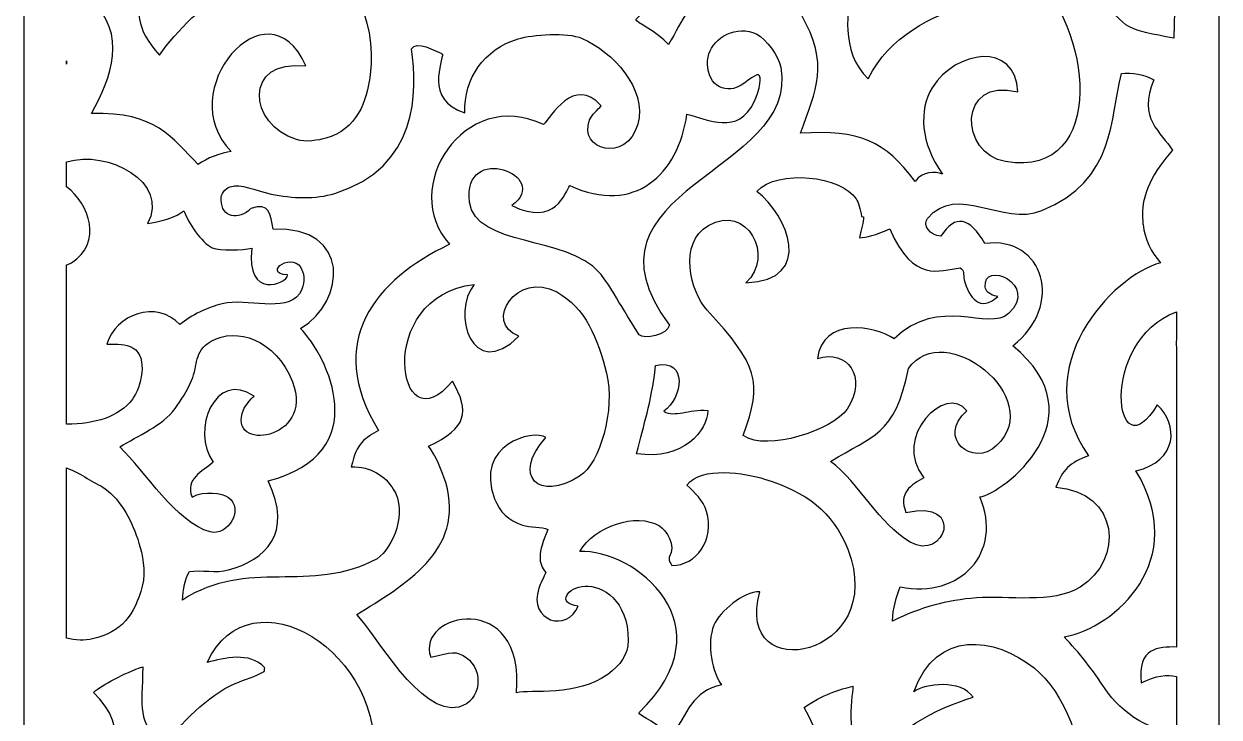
# Model space of a CAD drawing. Header units: centimetres. Extents: x 12.3 to 27.5, y -9.5 to 9.5.
# Drawn here: x 20.25 to 27.5, y -5.32 to -1.11 of the extents above; entities that cross this region are included whole.
import ezdxf

# ---------------------------------------------------------------- set-up
doc = ezdxf.new("R2010")
doc.units = ezdxf.units.CM
doc.header["$MEASUREMENT"] = 0
doc.layers.add('layer 1', color=7, linetype='Continuous')

msp = doc.modelspace()

# ---------------------------------------------------------------- linework, layer by layer
at = {"layer": 'layer 1', "color": 250}
for points, knots in [([(20.24544, -9.50001), (20.24544, -9.50001), (20.24544, 9.50001), (20.24544, 9.50001), (20.24544, 9.50001), (20.24544, 9.50001), (27.49999, 9.50001), (27.49999, 9.50001), (27.49999, 9.50001), (27.49999, 9.50001), (27.49999, -9.50001), (27.49999, -9.50001), (27.49999, -9.50001), (27.49999, -9.50001), (20.24544, -9.50001), (20.24544, -9.50001)], [0, 0, 0, 0, 0.2, 0.2, 0.2, 0.2, 0.4, 0.4, 0.4, 0.4, 0.6, 0.6, 0.6, 0.6, 1, 1, 1, 1]), ([(27.2409, 1.38352), (26.61608, 1.32522), (26.82243, 0.3154), (27.10543, 0.78592), (27.10543, 0.78592), (27.23501, 0.66651), (27.2305, 0.44526), (26.97606, 0.38585), (26.97606, 0.38585), (27.30503, -0.15716), (26.85308, -0.5652), (26.53975, -0.62171), (26.53975, -0.62171), (26.62735, -0.71344), (26.71867, -0.82904), (26.78834, -0.93669), (26.78834, -0.93669), (26.92629, -1.1499), (26.95044, -1.14356), (27.22565, -1.19546), (27.22565, -1.19546), (27.22565, -1.19546), (27.2335, -0.8678), (27.2335, -0.8678), (27.2335, -0.8678), (27.12205, -0.83337), (27.10546, -0.85139), (27.00858, -0.90166), (27.00858, -0.90166), (26.95105, -0.72096), (27.14371, -0.71896), (27.22524, -0.66553), (27.22524, -0.66553), (27.22524, -0.66553), (27.2409, -0.19385), (27.2409, -0.19385), (27.2409, -0.19385), (27.2409, -0.19385), (27.2409, 1.0502), (27.2409, 1.0502), (27.2409, 1.0502), (27.20388, 1.13699), (27.2097, 1.17522), (27.2409, 1.32139), (27.2409, 1.32139), (27.2409, 1.32139), (27.2409, 1.38352), (27.2409, 1.38352)], [0, 0, 0, 0, 0.0769231, 0.0769231, 0.0769231, 0.0769231, 0.1538462, 0.1538462, 0.1538462, 0.1538462, 0.2307692, 0.2307692, 0.2307692, 0.2307692, 0.3076923, 0.3076923, 0.3076923, 0.3076923, 0.3846154, 0.3846154, 0.3846154, 0.3846154, 0.4615385, 0.4615385, 0.4615385, 0.4615385, 0.5384615, 0.5384615, 0.5384615, 0.5384615, 0.6153846, 0.6153846, 0.6153846, 0.6153846, 0.6923077, 0.6923077, 0.6923077, 0.6923077, 0.7692308, 0.7692308, 0.7692308, 0.7692308, 0.8461538, 0.8461538, 0.8461538, 0.8461538, 1, 1, 1, 1]), ([(23.59989, -0.10402), (23.92809, -0.08652), (24.51611, -0.54783), (23.95882, -1.0825), (23.95882, -1.0825), (23.96014, -1.10088), (24.08882, -1.15238), (24.15796, -1.23409), (24.15796, -1.23409), (24.24725, -1.08246), (24.28727, -0.9518), (24.4598, -0.91301), (24.4598, -0.91301), (24.40476, -0.84173), (24.36758, -0.66453), (24.41436, -0.55136), (24.41436, -0.55136), (24.44995, -0.46527), (24.59255, -0.34778), (24.69269, -0.34832), (24.69269, -0.34832), (24.52938, -0.94023), (25.48255, -0.74412), (25.22655, -0.08955), (25.22655, -0.08955), (25.13672, 0.14013), (24.97232, 0.25833), (24.72209, 0.33552), (24.72209, 0.33552), (24.60604, 0.37131), (24.33746, 0.41737), (24.25053, 0.29829), (24.25053, 0.29829), (24.29615, 0.25467), (24.34981, 0.20677), (24.36949, 0.13969), (24.36949, 0.13969), (24.41965, -0.03133), (24.30806, -0.19133), (24.15944, -0.188), (24.15944, -0.188), (24.14844, -0.17059), (24.14181, -0.16894), (24.14257, -0.13728), (24.14257, -0.13728), (24.19064, -0.06968), (24.12123, 0.02972), (24.08383, 0.05164), (24.08383, 0.05164), (23.94191, 0.13481), (23.68923, 0.04953), (23.59989, -0.10402)], [0, 0, 0, 0, 0.0714286, 0.0714286, 0.0714286, 0.0714286, 0.1428571, 0.1428571, 0.1428571, 0.1428571, 0.2142857, 0.2142857, 0.2142857, 0.2142857, 0.2857143, 0.2857143, 0.2857143, 0.2857143, 0.3571429, 0.3571429, 0.3571429, 0.3571429, 0.4285714, 0.4285714, 0.4285714, 0.4285714, 0.5, 0.5, 0.5, 0.5, 0.5714286, 0.5714286, 0.5714286, 0.5714286, 0.6428571, 0.6428571, 0.6428571, 0.6428571, 0.7142857, 0.7142857, 0.7142857, 0.7142857, 0.7857143, 0.7857143, 0.7857143, 0.7857143, 0.8571429, 0.8571429, 0.8571429, 0.8571429, 1, 1, 1, 1]), ([(20.64805, -0.95901), (20.87862, -1.17511), (20.77643, -1.42598), (20.65627, -1.6536), (20.65627, -1.6536), (21.04688, -1.63952), (21.14345, -1.80145), (21.30408, -1.963), (21.30408, -1.963), (21.35075, -1.92354), (21.44744, -1.89164), (21.50421, -1.88259), (21.50421, -1.88259), (21.14005, -1.52645), (21.72232, -0.83411), (21.95705, -1.36404), (21.95705, -1.36404), (21.5716, -1.31838), (21.60862, -1.72146), (21.89905, -1.81126), (21.89905, -1.81126), (21.95662, -1.82907), (22.03323, -1.81474), (22.07744, -1.80248), (22.07744, -1.80248), (22.26645, -1.75011), (22.32583, -1.58192), (22.34684, -1.41795), (22.34684, -1.41795), (22.43766, -0.70877), (21.59849, -0.21338), (21.33831, -0.77706), (21.33831, -0.77706), (21.44324, -0.75109), (21.59306, -0.70901), (21.68916, -0.80955), (21.68916, -0.80955), (21.68536, -0.81411), (21.68713, -0.8245), (21.68396, -0.83229), (21.68396, -0.83229), (21.63201, -0.86286), (21.5685, -0.87974), (21.50836, -0.9051), (21.50836, -0.9051), (21.34272, -0.97498), (21.17266, -1.15206), (21.06759, -1.29783), (21.06759, -1.29783), (20.9144, -1.12132), (20.93983, -1.06066), (20.94869, -0.80339), (20.94869, -0.80339), (20.83564, -0.84048), (20.69944, -0.91547), (20.64805, -0.95901)], [0, 0, 0, 0, 0.0666667, 0.0666667, 0.0666667, 0.0666667, 0.1333333, 0.1333333, 0.1333333, 0.1333333, 0.2, 0.2, 0.2, 0.2, 0.2666667, 0.2666667, 0.2666667, 0.2666667, 0.3333333, 0.3333333, 0.3333333, 0.3333333, 0.4, 0.4, 0.4, 0.4, 0.4666667, 0.4666667, 0.4666667, 0.4666667, 0.5333333, 0.5333333, 0.5333333, 0.5333333, 0.6, 0.6, 0.6, 0.6, 0.6666667, 0.6666667, 0.6666667, 0.6666667, 0.7333333, 0.7333333, 0.7333333, 0.7333333, 0.8, 0.8, 0.8, 0.8, 0.8666667, 0.8666667, 0.8666667, 0.8666667, 1, 1, 1, 1]), ([(24.96246, -1.05073), (25.1391, -1.35842), (25.0544, -1.50453), (24.95901, -1.77241), (24.95901, -1.77241), (25.32, -1.74851), (25.47033, -1.81928), (25.65476, -2.06486), (25.65476, -2.06486), (25.70337, -2.00031), (25.77269, -2.00358), (25.82193, -2.02009), (25.82193, -2.02009), (25.68677, -1.83725), (25.67615, -1.62813), (25.75901, -1.49612), (25.75901, -1.49612), (25.90263, -1.26732), (26.26273, -1.21337), (26.27883, -1.52106), (26.27883, -1.52106), (25.90776, -1.42892), (25.92571, -1.89944), (26.20441, -1.94495), (26.20441, -1.94495), (26.83584, -2.04805), (26.72153, -1.09635), (26.35784, -0.8106), (26.35784, -0.8106), (26.11691, -0.62134), (25.7635, -0.57326), (25.62855, -0.95488), (25.62855, -0.95488), (25.69355, -0.90543), (25.91507, -0.87823), (25.98749, -0.98767), (25.98749, -0.98767), (25.75755, -1.06048), (25.49766, -1.1822), (25.37062, -1.44159), (25.37062, -1.44159), (25.19219, -1.27789), (25.25541, -0.99811), (25.25839, -0.92186), (25.25839, -0.92186), (25.18365, -0.9387), (25.06951, -0.97249), (24.96246, -1.05073)], [0, 0, 0, 0, 0.0769231, 0.0769231, 0.0769231, 0.0769231, 0.1538462, 0.1538462, 0.1538462, 0.1538462, 0.2307692, 0.2307692, 0.2307692, 0.2307692, 0.3076923, 0.3076923, 0.3076923, 0.3076923, 0.3846154, 0.3846154, 0.3846154, 0.3846154, 0.4615385, 0.4615385, 0.4615385, 0.4615385, 0.5384615, 0.5384615, 0.5384615, 0.5384615, 0.6153846, 0.6153846, 0.6153846, 0.6153846, 0.6923077, 0.6923077, 0.6923077, 0.6923077, 0.7692308, 0.7692308, 0.7692308, 0.7692308, 0.8461538, 0.8461538, 0.8461538, 0.8461538, 1, 1, 1, 1]), ([(23.39994, -1.72023), (23.44023, -1.67755), (23.58549, -1.41706), (23.75025, -1.60656), (23.75025, -1.60656), (23.72846, -1.62944), (23.69146, -1.66162), (23.6794, -1.6914), (23.6794, -1.6914), (23.60465, -1.87589), (23.90542, -1.95641), (23.97101, -1.71772), (23.97101, -1.71772), (24.0308, -1.50022), (23.81751, -1.27749), (23.63367, -1.19677), (23.63367, -1.19677), (23.54258, -1.15678), (23.33274, -1.17308), (23.24528, -1.19975), (23.24528, -1.19975), (23.03744, -1.26316), (22.91537, -1.43914), (22.92228, -1.64765), (22.92228, -1.64765), (22.67121, -1.57205), (22.79113, -1.32883), (22.78591, -1.29213), (22.78591, -1.29213), (22.74789, -1.27217), (22.62152, -1.2076), (22.59842, -1.2605), (22.59842, -1.2605), (22.63439, -1.52188), (22.64189, -1.97869), (22.13215, -2.13748), (22.13215, -2.13748), (22.0183, -2.17297), (21.87301, -2.16841), (21.74597, -2.14163), (21.74597, -2.14163), (21.64715, -2.12079), (21.56108, -2.07522), (21.49829, -2.09713), (21.49829, -2.09713), (21.46428, -2.109), (21.44108, -2.1412), (21.44224, -2.17671), (21.44224, -2.17671), (21.44575, -2.28673), (21.54738, -2.30407), (21.62281, -2.22982), (21.62281, -2.22982), (21.73702, -2.18407), (21.74302, -2.27011), (21.75819, -2.35396), (21.75819, -2.35396), (22.23463, -2.33686), (22.2007, -2.79175), (21.9253, -2.95775), (21.9253, -2.95775), (22.0876, -3.12542), (22.38193, -3.71304), (21.72711, -3.88199), (21.72711, -3.88199), (21.88266, -4.20391), (21.70972, -4.36172), (21.48751, -4.42297), (21.48751, -4.42297), (21.41344, -4.44339), (21.31946, -4.42062), (21.24958, -4.43292), (21.24958, -4.43292), (21.22411, -4.47574), (21.21063, -4.54029), (21.20827, -4.60537), (21.20827, -4.60537), (21.6008, -4.34783), (21.98461, -4.57468), (22.38922, -4.35475), (22.38922, -4.35475), (22.48789, -4.28491), (22.57575, -4.0724), (22.48767, -3.93262), (22.48767, -3.93262), (22.43693, -3.85208), (22.35302, -3.79341), (22.23269, -3.79654), (22.23269, -3.79654), (22.26503, -3.65052), (22.316, -3.62116), (22.39872, -3.57683), (22.39872, -3.57683), (22.06585, -3.03781), (22.3811, -2.65863), (22.82902, -2.4466), (22.82902, -2.4466), (22.5199, -2.1095), (22.91768, -1.48719), (23.39994, -1.72023)], [0, 0, 0, 0, 0.0384615, 0.0384615, 0.0384615, 0.0384615, 0.0769231, 0.0769231, 0.0769231, 0.0769231, 0.1153846, 0.1153846, 0.1153846, 0.1153846, 0.1538462, 0.1538462, 0.1538462, 0.1538462, 0.1923077, 0.1923077, 0.1923077, 0.1923077, 0.2307692, 0.2307692, 0.2307692, 0.2307692, 0.2692308, 0.2692308, 0.2692308, 0.2692308, 0.3076923, 0.3076923, 0.3076923, 0.3076923, 0.3461538, 0.3461538, 0.3461538, 0.3461538, 0.3846154, 0.3846154, 0.3846154, 0.3846154, 0.4230769, 0.4230769, 0.4230769, 0.4230769, 0.4615385, 0.4615385, 0.4615385, 0.4615385, 0.5, 0.5, 0.5, 0.5, 0.5384615, 0.5384615, 0.5384615, 0.5384615, 0.5769231, 0.5769231, 0.5769231, 0.5769231, 0.6153846, 0.6153846, 0.6153846, 0.6153846, 0.6538462, 0.6538462, 0.6538462, 0.6538462, 0.6923077, 0.6923077, 0.6923077, 0.6923077, 0.7307692, 0.7307692, 0.7307692, 0.7307692, 0.7692308, 0.7692308, 0.7692308, 0.7692308, 0.8076923, 0.8076923, 0.8076923, 0.8076923, 0.8461538, 0.8461538, 0.8461538, 0.8461538, 0.8846154, 0.8846154, 0.8846154, 0.8846154, 0.9230769, 0.9230769, 0.9230769, 0.9230769, 1, 1, 1, 1]), ([(24.83939, -1.37167), (24.8273, -1.30572), (24.74989, -1.19854), (24.69418, -1.17124), (24.69418, -1.17124), (24.57031, -1.11055), (24.43436, -1.1926), (24.40307, -1.2911), (24.40307, -1.2911), (24.38743, -1.34034), (24.39497, -1.4116), (24.4251, -1.45407), (24.4251, -1.45407), (24.45523, -1.49653), (24.50799, -1.51023), (24.55261, -1.5008), (24.55261, -1.5008), (24.61303, -1.48804), (24.68022, -1.40899), (24.7051, -1.41766), (24.7051, -1.41766), (24.72443, -1.42439), (24.71483, -1.5039), (24.67828, -1.58193), (24.67828, -1.58193), (24.58299, -1.78535), (24.39349, -1.69039), (24.26994, -1.65646), (24.26994, -1.65646), (24.21744, -2.02174), (23.95576, -2.2718), (23.55875, -2.09007), (23.55875, -2.09007), (23.52864, -2.12966), (23.47612, -2.34194), (23.20671, -2.21196), (23.20671, -2.21196), (23.45664, -2.02706), (22.90447, -1.82323), (22.9503, -2.19038), (22.9503, -2.19038), (22.98455, -2.46436), (23.54315, -2.3917), (23.73908, -2.61953), (23.73908, -2.61953), (23.78868, -2.67194), (23.84473, -2.78234), (23.97992, -2.99621), (23.97992, -2.99621), (24.00897, -3.02505), (24.15474, -2.99701), (24.16426, -2.93736), (24.16426, -2.93736), (23.54514, -2.10735), (24.95776, -2.0165), (24.83939, -1.37167)], [0, 0, 0, 0, 0.0666667, 0.0666667, 0.0666667, 0.0666667, 0.1333333, 0.1333333, 0.1333333, 0.1333333, 0.2, 0.2, 0.2, 0.2, 0.2666667, 0.2666667, 0.2666667, 0.2666667, 0.3333333, 0.3333333, 0.3333333, 0.3333333, 0.4, 0.4, 0.4, 0.4, 0.4666667, 0.4666667, 0.4666667, 0.4666667, 0.5333333, 0.5333333, 0.5333333, 0.5333333, 0.6, 0.6, 0.6, 0.6, 0.6666667, 0.6666667, 0.6666667, 0.6666667, 0.7333333, 0.7333333, 0.7333333, 0.7333333, 0.8, 0.8, 0.8, 0.8, 0.8666667, 0.8666667, 0.8666667, 0.8666667, 1, 1, 1, 1]), ([(20.50453, -1.35289), (20.50467, -1.3461), (20.50469, -1.33932), (20.50453, -1.3326), (20.50453, -1.3326), (20.50453, -1.3326), (20.50453, -1.35289), (20.50453, -1.35289)], [0, 0, 0, 0, 0.3333333, 0.3333333, 0.3333333, 0.3333333, 1, 1, 1, 1]), ([(27.03837, -2.32574), (27.03837, -2.32574), (27.037, -2.3257), (27.037, -2.3257), (27.037, -2.3257), (27.03674, -2.32071), (27.03658, -2.31568), (27.03653, -2.3106), (27.03653, -2.3106), (27.01854, -2.14081), (27.10681, -2.00302), (27.21714, -1.87505), (27.21714, -1.87505), (27.15018, -1.76612), (27.00304, -1.68539), (27.10313, -1.44789), (27.10313, -1.44789), (27.05729, -1.41958), (26.96311, -1.39963), (26.90773, -1.41051), (26.90773, -1.41051), (26.83781, -1.67515), (26.8745, -2.06031), (26.42433, -2.24222), (26.42433, -2.24222), (26.18455, -2.33911), (25.91118, -2.07102), (25.73029, -2.28962), (25.73029, -2.28962), (25.69715, -2.32966), (25.74746, -2.39415), (25.81002, -2.39805), (25.81002, -2.39805), (25.9007, -2.261), (25.98501, -2.2814), (26.07832, -2.44201), (26.07832, -2.44201), (26.43877, -2.39391), (26.56245, -2.82088), (26.24759, -3.0625), (26.24759, -3.0625), (26.78748, -3.50358), (26.18486, -3.95928), (26.04867, -3.97976), (26.04867, -3.97976), (26.19016, -4.31459), (25.93283, -4.59988), (25.564, -4.52464), (25.564, -4.52464), (25.54146, -4.58456), (25.51986, -4.65474), (25.51712, -4.73349), (25.51712, -4.73349), (25.69096, -4.64841), (25.84384, -4.60686), (26.02808, -4.59228), (26.02808, -4.59228), (26.21898, -4.57716), (26.48746, -4.63114), (26.65573, -4.52738), (26.65573, -4.52738), (26.92499, -4.36138), (26.89416, -3.94852), (26.50847, -3.92094), (26.50847, -3.92094), (26.55287, -3.81255), (26.58803, -3.77564), (26.70747, -3.72954), (26.70747, -3.72954), (26.32668, -3.19514), (26.85301, -2.63807), (27.14408, -2.55823), (27.14408, -2.55823), (27.08522, -2.49473), (27.0503, -2.4128), (27.03837, -2.32574)], [0, 0, 0, 0, 0.05, 0.05, 0.05, 0.05, 0.1, 0.1, 0.1, 0.1, 0.15, 0.15, 0.15, 0.15, 0.2, 0.2, 0.2, 0.2, 0.25, 0.25, 0.25, 0.25, 0.3, 0.3, 0.3, 0.3, 0.35, 0.35, 0.35, 0.35, 0.4, 0.4, 0.4, 0.4, 0.45, 0.45, 0.45, 0.45, 0.5, 0.5, 0.5, 0.5, 0.55, 0.55, 0.55, 0.55, 0.6, 0.6, 0.6, 0.6, 0.65, 0.65, 0.65, 0.65, 0.7, 0.7, 0.7, 0.7, 0.75, 0.75, 0.75, 0.75, 0.8, 0.8, 0.8, 0.8, 0.85, 0.85, 0.85, 0.85, 0.9, 0.9, 0.9, 0.9, 1, 1, 1, 1]), ([(20.50453, -3.538), (20.67695, -3.53775), (20.82164, -3.4949), (20.90388, -3.38637), (20.90388, -3.38637), (20.95665, -3.31676), (21.00267, -3.13258), (20.90789, -3.07585), (20.90789, -3.07585), (20.86343, -3.04924), (20.8107, -3.05354), (20.74862, -3.05317), (20.74862, -3.05317), (20.79944, -2.87182), (21.05235, -2.78053), (21.19281, -2.93412), (21.19281, -2.93412), (21.26019, -2.87464), (21.36429, -2.82916), (21.44978, -2.80758), (21.44978, -2.80758), (21.59815, -2.77011), (21.83219, -2.86585), (21.9174, -2.74739), (21.9174, -2.74739), (21.94151, -2.71388), (21.95221, -2.65622), (21.93739, -2.61087), (21.93739, -2.61087), (21.89168, -2.47108), (21.67978, -2.62509), (21.84638, -2.63198), (21.84638, -2.63198), (21.84391, -2.6907), (21.59049, -2.781), (21.62813, -2.46988), (21.62813, -2.46988), (21.57915, -2.4816), (21.43284, -2.48655), (21.38884, -2.46694), (21.38884, -2.46694), (21.3225, -2.4374), (21.24142, -2.31271), (21.21659, -2.24266), (21.21659, -2.24266), (21.17799, -2.27969), (21.05993, -2.31397), (20.99603, -2.32108), (20.99603, -2.32108), (21.1321, -2.07042), (20.75483, -1.86907), (20.50453, -1.94634), (20.50453, -1.94634), (20.50453, -1.94634), (20.50453, -2.09839), (20.50453, -2.09839), (20.50453, -2.09839), (20.64332, -2.19859), (20.72444, -2.44166), (20.53387, -2.55844), (20.53387, -2.55844), (20.52484, -2.56398), (20.5149, -2.5683), (20.50453, -2.572), (20.50453, -2.572), (20.50453, -2.572), (20.50453, -3.538), (20.50453, -3.538)], [0, 0, 0, 0, 0.0555556, 0.0555556, 0.0555556, 0.0555556, 0.1111111, 0.1111111, 0.1111111, 0.1111111, 0.1666667, 0.1666667, 0.1666667, 0.1666667, 0.2222222, 0.2222222, 0.2222222, 0.2222222, 0.2777778, 0.2777778, 0.2777778, 0.2777778, 0.3333333, 0.3333333, 0.3333333, 0.3333333, 0.3888889, 0.3888889, 0.3888889, 0.3888889, 0.4444444, 0.4444444, 0.4444444, 0.4444444, 0.5, 0.5, 0.5, 0.5, 0.5555556, 0.5555556, 0.5555556, 0.5555556, 0.6111111, 0.6111111, 0.6111111, 0.6111111, 0.6666667, 0.6666667, 0.6666667, 0.6666667, 0.7222222, 0.7222222, 0.7222222, 0.7222222, 0.7777778, 0.7777778, 0.7777778, 0.7777778, 0.8333333, 0.8333333, 0.8333333, 0.8333333, 0.8888889, 0.8888889, 0.8888889, 0.8888889, 1, 1, 1, 1]), ([(25.34259, -2.27892), (25.34259, -2.27892), (25.32954, -2.27856), (25.32954, -2.27856), (25.32954, -2.27856), (25.32276, -2.23218), (25.30917, -2.18923), (25.29702, -2.17005), (25.29702, -2.17005), (25.21049, -2.03341), (24.82184, -1.98599), (24.69412, -2.12567), (24.69412, -2.12567), (24.88064, -2.26911), (25.04937, -2.66249), (24.62818, -2.68063), (24.62818, -2.68063), (24.8055, -2.51783), (24.63405, -2.1962), (24.40026, -2.33172), (24.40026, -2.33172), (24.21578, -2.43867), (24.29181, -2.73586), (24.39306, -2.84656), (24.39306, -2.84656), (24.70006, -3.18218), (24.73174, -3.27611), (24.61172, -3.60753), (24.61172, -3.60753), (24.75962, -3.70692), (25.1552, -3.5731), (25.242, -3.44678), (25.242, -3.44678), (25.37209, -3.25066), (25.23718, -3.07881), (25.06317, -3.14034), (25.06317, -3.14034), (25.08968, -2.88711), (25.41296, -2.93835), (25.52787, -3.02069), (25.52787, -3.02069), (25.8007, -2.75319), (26.10024, -2.97937), (26.22193, -2.86625), (26.22193, -2.86625), (26.41186, -2.68971), (26.06117, -2.53764), (26.08071, -2.70584), (26.08071, -2.70584), (26.08331, -2.72827), (26.09891, -2.75109), (26.15623, -2.76394), (26.15623, -2.76394), (26.05063, -2.86277), (25.98017, -2.76698), (25.95346, -2.6624), (25.95346, -2.6624), (25.94454, -2.62742), (25.95803, -2.60273), (25.92809, -2.58861), (25.92809, -2.58861), (25.7997, -2.60557), (25.64793, -2.685), (25.50062, -2.35297), (25.50062, -2.35297), (25.41342, -2.38973), (25.36062, -2.40635), (25.31639, -2.40727), (25.31639, -2.40727), (25.32983, -2.35143), (25.34064, -2.31496), (25.34259, -2.27892)], [0, 0, 0, 0, 0.0526316, 0.0526316, 0.0526316, 0.0526316, 0.1052632, 0.1052632, 0.1052632, 0.1052632, 0.1578947, 0.1578947, 0.1578947, 0.1578947, 0.2105263, 0.2105263, 0.2105263, 0.2105263, 0.2631579, 0.2631579, 0.2631579, 0.2631579, 0.3157895, 0.3157895, 0.3157895, 0.3157895, 0.3684211, 0.3684211, 0.3684211, 0.3684211, 0.4210526, 0.4210526, 0.4210526, 0.4210526, 0.4736842, 0.4736842, 0.4736842, 0.4736842, 0.5263158, 0.5263158, 0.5263158, 0.5263158, 0.5789474, 0.5789474, 0.5789474, 0.5789474, 0.6315789, 0.6315789, 0.6315789, 0.6315789, 0.6842105, 0.6842105, 0.6842105, 0.6842105, 0.7368421, 0.7368421, 0.7368421, 0.7368421, 0.7894737, 0.7894737, 0.7894737, 0.7894737, 0.8421053, 0.8421053, 0.8421053, 0.8421053, 0.8947368, 0.8947368, 0.8947368, 0.8947368, 1, 1, 1, 1]), ([(22.26565, -4.69395), (22.37839, -4.80547), (22.65138, -5.31423), (22.88515, -5.25468), (22.88515, -5.25468), (23.02221, -5.21978), (23.03988, -5.03093), (22.92999, -4.95442), (22.92999, -4.95442), (22.86658, -4.91027), (22.84497, -4.92242), (22.71532, -4.95306), (22.71532, -4.95306), (22.61575, -4.68296), (23.29152, -4.53437), (23.23471, -5.1684), (23.23471, -5.1684), (23.32257, -5.1476), (23.60074, -5.19369), (23.78974, -5.0566), (23.78974, -5.0566), (23.86539, -5.00173), (23.91244, -4.93964), (23.9129, -4.8508), (23.9129, -4.8508), (23.91416, -4.6058), (23.7546, -4.51631), (23.65127, -4.52074), (23.65127, -4.52074), (23.54466, -4.5253), (23.47584, -4.6297), (23.60921, -4.64196), (23.60921, -4.64196), (23.54793, -4.80408), (23.30474, -4.73735), (23.37105, -4.53261), (23.37105, -4.53261), (23.37851, -4.50958), (23.4056, -4.45987), (23.41253, -4.43773), (23.41253, -4.43773), (23.36779, -4.38229), (23.3607, -4.32354), (23.42652, -4.17782), (23.42652, -4.17782), (23.38736, -4.15927), (23.31902, -4.16543), (23.27195, -4.15071), (23.27195, -4.15071), (23.18517, -4.12356), (23.13343, -4.07063), (23.10278, -3.99072), (23.10278, -3.99072), (22.9757, -3.65936), (23.33834, -3.56751), (23.41372, -3.61898), (23.41372, -3.61898), (23.20307, -3.85134), (23.37191, -4.0128), (23.61819, -3.8542), (23.61819, -3.8542), (23.74412, -3.77312), (23.83525, -3.45145), (23.78166, -3.22829), (23.78166, -3.22829), (23.73185, -3.021), (23.65043, -2.82815), (23.48005, -2.73572), (23.48005, -2.73572), (23.2403, -2.60568), (23.02894, -2.91994), (23.25019, -3.00487), (23.25019, -3.00487), (22.96321, -3.28803), (22.83965, -2.85695), (22.97882, -2.6899), (22.97882, -2.6899), (22.36698, -2.75951), (22.51038, -3.69578), (22.84614, -3.27668), (22.84614, -3.27668), (22.95299, -3.46413), (22.93742, -3.55946), (22.70209, -3.67176), (22.70209, -3.67176), (22.74087, -3.72201), (22.78622, -3.82697), (22.80571, -3.89286), (22.80571, -3.89286), (22.92861, -4.30841), (22.54649, -4.51729), (22.26565, -4.69395)], [0, 0, 0, 0, 0.0416667, 0.0416667, 0.0416667, 0.0416667, 0.0833333, 0.0833333, 0.0833333, 0.0833333, 0.125, 0.125, 0.125, 0.125, 0.1666667, 0.1666667, 0.1666667, 0.1666667, 0.2083333, 0.2083333, 0.2083333, 0.2083333, 0.25, 0.25, 0.25, 0.25, 0.2916667, 0.2916667, 0.2916667, 0.2916667, 0.3333333, 0.3333333, 0.3333333, 0.3333333, 0.375, 0.375, 0.375, 0.375, 0.4166667, 0.4166667, 0.4166667, 0.4166667, 0.4583333, 0.4583333, 0.4583333, 0.4583333, 0.5, 0.5, 0.5, 0.5, 0.5416667, 0.5416667, 0.5416667, 0.5416667, 0.5833333, 0.5833333, 0.5833333, 0.5833333, 0.625, 0.625, 0.625, 0.625, 0.6666667, 0.6666667, 0.6666667, 0.6666667, 0.7083333, 0.7083333, 0.7083333, 0.7083333, 0.75, 0.75, 0.75, 0.75, 0.7916667, 0.7916667, 0.7916667, 0.7916667, 0.8333333, 0.8333333, 0.8333333, 0.8333333, 0.875, 0.875, 0.875, 0.875, 0.9166667, 0.9166667, 0.9166667, 0.9166667, 1, 1, 1, 1]), ([(25.5993, -4.07336), (25.55054, -3.95916), (25.62925, -3.90419), (25.70865, -3.86315), (25.70865, -3.86315), (25.50564, -3.61828), (25.84823, -3.28664), (25.96805, -3.45769), (25.96805, -3.45769), (25.78291, -3.61976), (26.00484, -3.80545), (26.14953, -3.66827), (26.14953, -3.66827), (26.45385, -3.37982), (25.83008, -2.88804), (25.61419, -3.20068), (25.61419, -3.20068), (25.5326, -3.61284), (25.39495, -3.60561), (25.14189, -3.76379), (25.14189, -3.76379), (25.31752, -3.89616), (25.43677, -4.14433), (25.62387, -4.25344), (25.62387, -4.25344), (25.835, -4.37656), (25.96611, -3.99097), (25.5993, -4.07336)], [0, 0, 0, 0, 0.125, 0.125, 0.125, 0.125, 0.25, 0.25, 0.25, 0.25, 0.375, 0.375, 0.375, 0.375, 0.5, 0.5, 0.5, 0.5, 0.625, 0.625, 0.625, 0.625, 0.75, 0.75, 0.75, 0.75, 1, 1, 1, 1]), ([(27.2409, -2.85633), (26.76371, -3.0327), (26.86385, -3.855), (27.12482, -3.4211), (27.12482, -3.4211), (27.2544, -3.54052), (27.24989, -3.76177), (26.99546, -3.82118), (26.99546, -3.82118), (27.32442, -4.36419), (26.87247, -4.77224), (26.55915, -4.82874), (26.55915, -4.82874), (26.64675, -4.92047), (26.73807, -5.03607), (26.80774, -5.14372), (26.80774, -5.14372), (26.9044, -5.29312), (27.1146, -5.42489), (27.2409, -5.39246), (27.2409, -5.39246), (27.2409, -5.39246), (27.2409, -5.0702), (27.2409, -5.0702), (27.2409, -5.0702), (27.18753, -5.05434), (27.11508, -5.06349), (27.02797, -5.10869), (27.02797, -5.10869), (27.00258, -4.89229), (27.1319, -4.88951), (27.2409, -4.89051), (27.2409, -4.89051), (27.2409, -4.89051), (27.2409, -3.07088), (27.2409, -3.07088), (27.2409, -3.07088), (27.23844, -3.05517), (27.23857, -3.03939), (27.2409, -3.02371), (27.2409, -3.02371), (27.2409, -3.02371), (27.2409, -2.85633), (27.2409, -2.85633)], [0, 0, 0, 0, 0.0833333, 0.0833333, 0.0833333, 0.0833333, 0.1666667, 0.1666667, 0.1666667, 0.1666667, 0.25, 0.25, 0.25, 0.25, 0.3333333, 0.3333333, 0.3333333, 0.3333333, 0.4166667, 0.4166667, 0.4166667, 0.4166667, 0.5, 0.5, 0.5, 0.5, 0.5833333, 0.5833333, 0.5833333, 0.5833333, 0.6666667, 0.6666667, 0.6666667, 0.6666667, 0.75, 0.75, 0.75, 0.75, 0.8333333, 0.8333333, 0.8333333, 0.8333333, 1, 1, 1, 1]), ([(21.37608, -4.19202), (21.48264, -4.22051), (21.5844, -4.05266), (21.48689, -3.9828), (21.48689, -3.9828), (21.44874, -3.95547), (21.34285, -3.93893), (21.26613, -3.98111), (21.26613, -3.98111), (21.22227, -3.87034), (21.32718, -3.82576), (21.39365, -3.76956), (21.39365, -3.76956), (21.25562, -3.57517), (21.40989, -3.20702), (21.64215, -3.36793), (21.64215, -3.36793), (21.62159, -3.38713), (21.5891, -3.42422), (21.5782, -3.45068), (21.5782, -3.45068), (21.47098, -3.71119), (22.01389, -3.64019), (21.87526, -3.28072), (21.87526, -3.28072), (21.77525, -3.02148), (21.53194, -2.94796), (21.38302, -3.03435), (21.38302, -3.03435), (21.27412, -3.0975), (21.30437, -3.17871), (21.26334, -3.27296), (21.26334, -3.27296), (21.23738, -3.33256), (21.19985, -3.39258), (21.16269, -3.44377), (21.16269, -3.44377), (21.08716, -3.54782), (20.93746, -3.6076), (20.82734, -3.67663), (20.82734, -3.67663), (20.98353, -3.82374), (21.17042, -4.13705), (21.37608, -4.19202)], [0, 0, 0, 0, 0.0833333, 0.0833333, 0.0833333, 0.0833333, 0.1666667, 0.1666667, 0.1666667, 0.1666667, 0.25, 0.25, 0.25, 0.25, 0.3333333, 0.3333333, 0.3333333, 0.3333333, 0.4166667, 0.4166667, 0.4166667, 0.4166667, 0.5, 0.5, 0.5, 0.5, 0.5833333, 0.5833333, 0.5833333, 0.5833333, 0.6666667, 0.6666667, 0.6666667, 0.6666667, 0.75, 0.75, 0.75, 0.75, 0.8333333, 0.8333333, 0.8333333, 0.8333333, 1, 1, 1, 1]), ([(23.96457, -3.71758), (24.24973, -3.76134), (24.39309, -3.57757), (24.39612, -3.4553), (24.39612, -3.4553), (24.27615, -3.44489), (24.20132, -3.49931), (24.12871, -3.46005), (24.12871, -3.46005), (24.24489, -3.37892), (24.27829, -3.13801), (24.07986, -3.1817), (24.07986, -3.1817), (24.04986, -3.43203), (24.01018, -3.5236), (23.96457, -3.71758)], [0, 0, 0, 0, 0.2, 0.2, 0.2, 0.2, 0.4, 0.4, 0.4, 0.4, 0.6, 0.6, 0.6, 0.6, 1, 1, 1, 1]), ([(20.50453, -4.83631), (20.55755, -4.85143), (20.61586, -4.85224), (20.66269, -4.84156), (20.66269, -4.84156), (20.83765, -4.80165), (20.91762, -4.69608), (20.96392, -4.52096), (20.96392, -4.52096), (20.98829, -4.42878), (20.96336, -4.32428), (20.94371, -4.26001), (20.94371, -4.26001), (20.90436, -4.1313), (20.8371, -4.00225), (20.73812, -3.92999), (20.73812, -3.92999), (20.70394, -3.90504), (20.66643, -3.8914), (20.6302, -3.86762), (20.6302, -3.86762), (20.59346, -3.84351), (20.54964, -3.82223), (20.50453, -3.80345), (20.50453, -3.80345), (20.50453, -3.80345), (20.50453, -4.83631), (20.50453, -4.83631)], [0, 0, 0, 0, 0.125, 0.125, 0.125, 0.125, 0.25, 0.25, 0.25, 0.25, 0.375, 0.375, 0.375, 0.375, 0.5, 0.5, 0.5, 0.5, 0.625, 0.625, 0.625, 0.625, 0.75, 0.75, 0.75, 0.75, 1, 1, 1, 1]), ([(23.61928, -4.31105), (23.94748, -4.29355), (24.53551, -4.75486), (23.97821, -5.28953), (23.97821, -5.28953), (23.97954, -5.30791), (24.10821, -5.35941), (24.17736, -5.44112), (24.17736, -5.44112), (24.26664, -5.28949), (24.30667, -5.15883), (24.47919, -5.12005), (24.47919, -5.12005), (24.42416, -5.04876), (24.38698, -4.87156), (24.43376, -4.75839), (24.43376, -4.75839), (24.46935, -4.6723), (24.61194, -4.55481), (24.71209, -4.55535), (24.71209, -4.55535), (24.54877, -5.14726), (25.50194, -4.95115), (25.24595, -4.29658), (25.24595, -4.29658), (25.15611, -4.0669), (24.99171, -3.9487), (24.74148, -3.87151), (24.74148, -3.87151), (24.62543, -3.83572), (24.35685, -3.78967), (24.26992, -3.90874), (24.26992, -3.90874), (24.31554, -3.95236), (24.36921, -4.00026), (24.38888, -4.06734), (24.38888, -4.06734), (24.43904, -4.23836), (24.32745, -4.39836), (24.17883, -4.39503), (24.17883, -4.39503), (24.16784, -4.37762), (24.1612, -4.37597), (24.16196, -4.34431), (24.16196, -4.34431), (24.21003, -4.27671), (24.14063, -4.17731), (24.10322, -4.15539), (24.10322, -4.15539), (23.9613, -4.07222), (23.70862, -4.1575), (23.61928, -4.31105)], [0, 0, 0, 0, 0.0714286, 0.0714286, 0.0714286, 0.0714286, 0.1428571, 0.1428571, 0.1428571, 0.1428571, 0.2142857, 0.2142857, 0.2142857, 0.2142857, 0.2857143, 0.2857143, 0.2857143, 0.2857143, 0.3571429, 0.3571429, 0.3571429, 0.3571429, 0.4285714, 0.4285714, 0.4285714, 0.4285714, 0.5, 0.5, 0.5, 0.5, 0.5714286, 0.5714286, 0.5714286, 0.5714286, 0.6428571, 0.6428571, 0.6428571, 0.6428571, 0.7142857, 0.7142857, 0.7142857, 0.7142857, 0.7857143, 0.7857143, 0.7857143, 0.7857143, 0.8571429, 0.8571429, 0.8571429, 0.8571429, 1, 1, 1, 1]), ([(20.66744, -5.16604), (20.89802, -5.38214), (20.79582, -5.63301), (20.67567, -5.86063), (20.67567, -5.86063), (21.04181, -5.84743), (21.18436, -5.9698), (21.30146, -6.19143), (21.30146, -6.19143), (21.3437, -6.16329), (21.43654, -6.10351), (21.5236, -6.08962), (21.5236, -6.08962), (21.15944, -5.73348), (21.74172, -5.04115), (21.97644, -5.57107), (21.97644, -5.57107), (21.591, -5.52541), (21.62802, -5.92849), (21.91844, -6.01829), (21.91844, -6.01829), (21.97602, -6.0361), (22.05263, -6.02177), (22.09684, -6.00951), (22.09684, -6.00951), (22.28585, -5.95714), (22.34523, -5.78895), (22.36623, -5.62498), (22.36623, -5.62498), (22.45705, -4.9158), (21.61789, -4.42041), (21.3577, -4.98409), (21.3577, -4.98409), (21.46264, -4.95813), (21.61246, -4.91604), (21.70855, -5.01658), (21.70855, -5.01658), (21.70475, -5.02114), (21.70652, -5.03153), (21.70336, -5.03932), (21.70336, -5.03932), (21.65141, -5.06989), (21.5879, -5.08677), (21.52775, -5.11213), (21.52775, -5.11213), (21.36211, -5.18201), (21.19205, -5.35909), (21.08698, -5.50486), (21.08698, -5.50486), (20.93379, -5.32835), (20.95922, -5.26769), (20.96808, -5.01042), (20.96808, -5.01042), (20.85504, -5.0475), (20.71884, -5.1225), (20.66744, -5.16604)], [0, 0, 0, 0, 0.0666667, 0.0666667, 0.0666667, 0.0666667, 0.1333333, 0.1333333, 0.1333333, 0.1333333, 0.2, 0.2, 0.2, 0.2, 0.2666667, 0.2666667, 0.2666667, 0.2666667, 0.3333333, 0.3333333, 0.3333333, 0.3333333, 0.4, 0.4, 0.4, 0.4, 0.4666667, 0.4666667, 0.4666667, 0.4666667, 0.5333333, 0.5333333, 0.5333333, 0.5333333, 0.6, 0.6, 0.6, 0.6, 0.6666667, 0.6666667, 0.6666667, 0.6666667, 0.7333333, 0.7333333, 0.7333333, 0.7333333, 0.8, 0.8, 0.8, 0.8, 0.8666667, 0.8666667, 0.8666667, 0.8666667, 1, 1, 1, 1]), ([(24.98186, -5.25776), (25.15849, -5.56545), (25.07379, -5.71156), (24.9784, -5.97945), (24.9784, -5.97945), (25.13057, -5.9835), (25.17343, -5.96323), (25.28448, -5.97419), (25.28448, -5.97419), (25.53262, -5.99868), (25.53329, -6.13975), (25.6487, -6.31687), (25.6487, -6.31687), (25.69398, -6.28585), (25.77449, -6.25004), (25.84132, -6.22712), (25.84132, -6.22712), (25.70616, -6.04428), (25.69554, -5.83516), (25.7784, -5.70315), (25.7784, -5.70315), (25.92202, -5.47435), (26.28212, -5.4204), (26.29823, -5.72809), (26.29823, -5.72809), (25.92715, -5.63595), (25.91344, -6.09266), (26.18557, -6.1681), (26.18557, -6.1681), (26.88662, -6.36245), (26.74093, -5.30338), (26.37723, -5.01763), (26.37723, -5.01763), (26.1363, -4.82837), (25.7829, -4.78029), (25.64795, -5.16191), (25.64795, -5.16191), (25.71294, -5.11246), (25.93446, -5.08526), (26.00688, -5.1947), (26.00688, -5.1947), (25.77694, -5.26751), (25.51706, -5.38923), (25.39001, -5.64862), (25.39001, -5.64862), (25.21159, -5.48492), (25.27481, -5.20514), (25.27779, -5.12889), (25.27779, -5.12889), (25.20304, -5.14573), (25.08891, -5.17952), (24.98186, -5.25776)], [0, 0, 0, 0, 0.0714286, 0.0714286, 0.0714286, 0.0714286, 0.1428571, 0.1428571, 0.1428571, 0.1428571, 0.2142857, 0.2142857, 0.2142857, 0.2142857, 0.2857143, 0.2857143, 0.2857143, 0.2857143, 0.3571429, 0.3571429, 0.3571429, 0.3571429, 0.4285714, 0.4285714, 0.4285714, 0.4285714, 0.5, 0.5, 0.5, 0.5, 0.5714286, 0.5714286, 0.5714286, 0.5714286, 0.6428571, 0.6428571, 0.6428571, 0.6428571, 0.7142857, 0.7142857, 0.7142857, 0.7142857, 0.7857143, 0.7857143, 0.7857143, 0.7857143, 0.8571429, 0.8571429, 0.8571429, 0.8571429, 1, 1, 1, 1])]:
    msp.add_open_spline(points, degree=3, knots=knots, dxfattribs=at)

doc.saveas('drawing.dxf')
